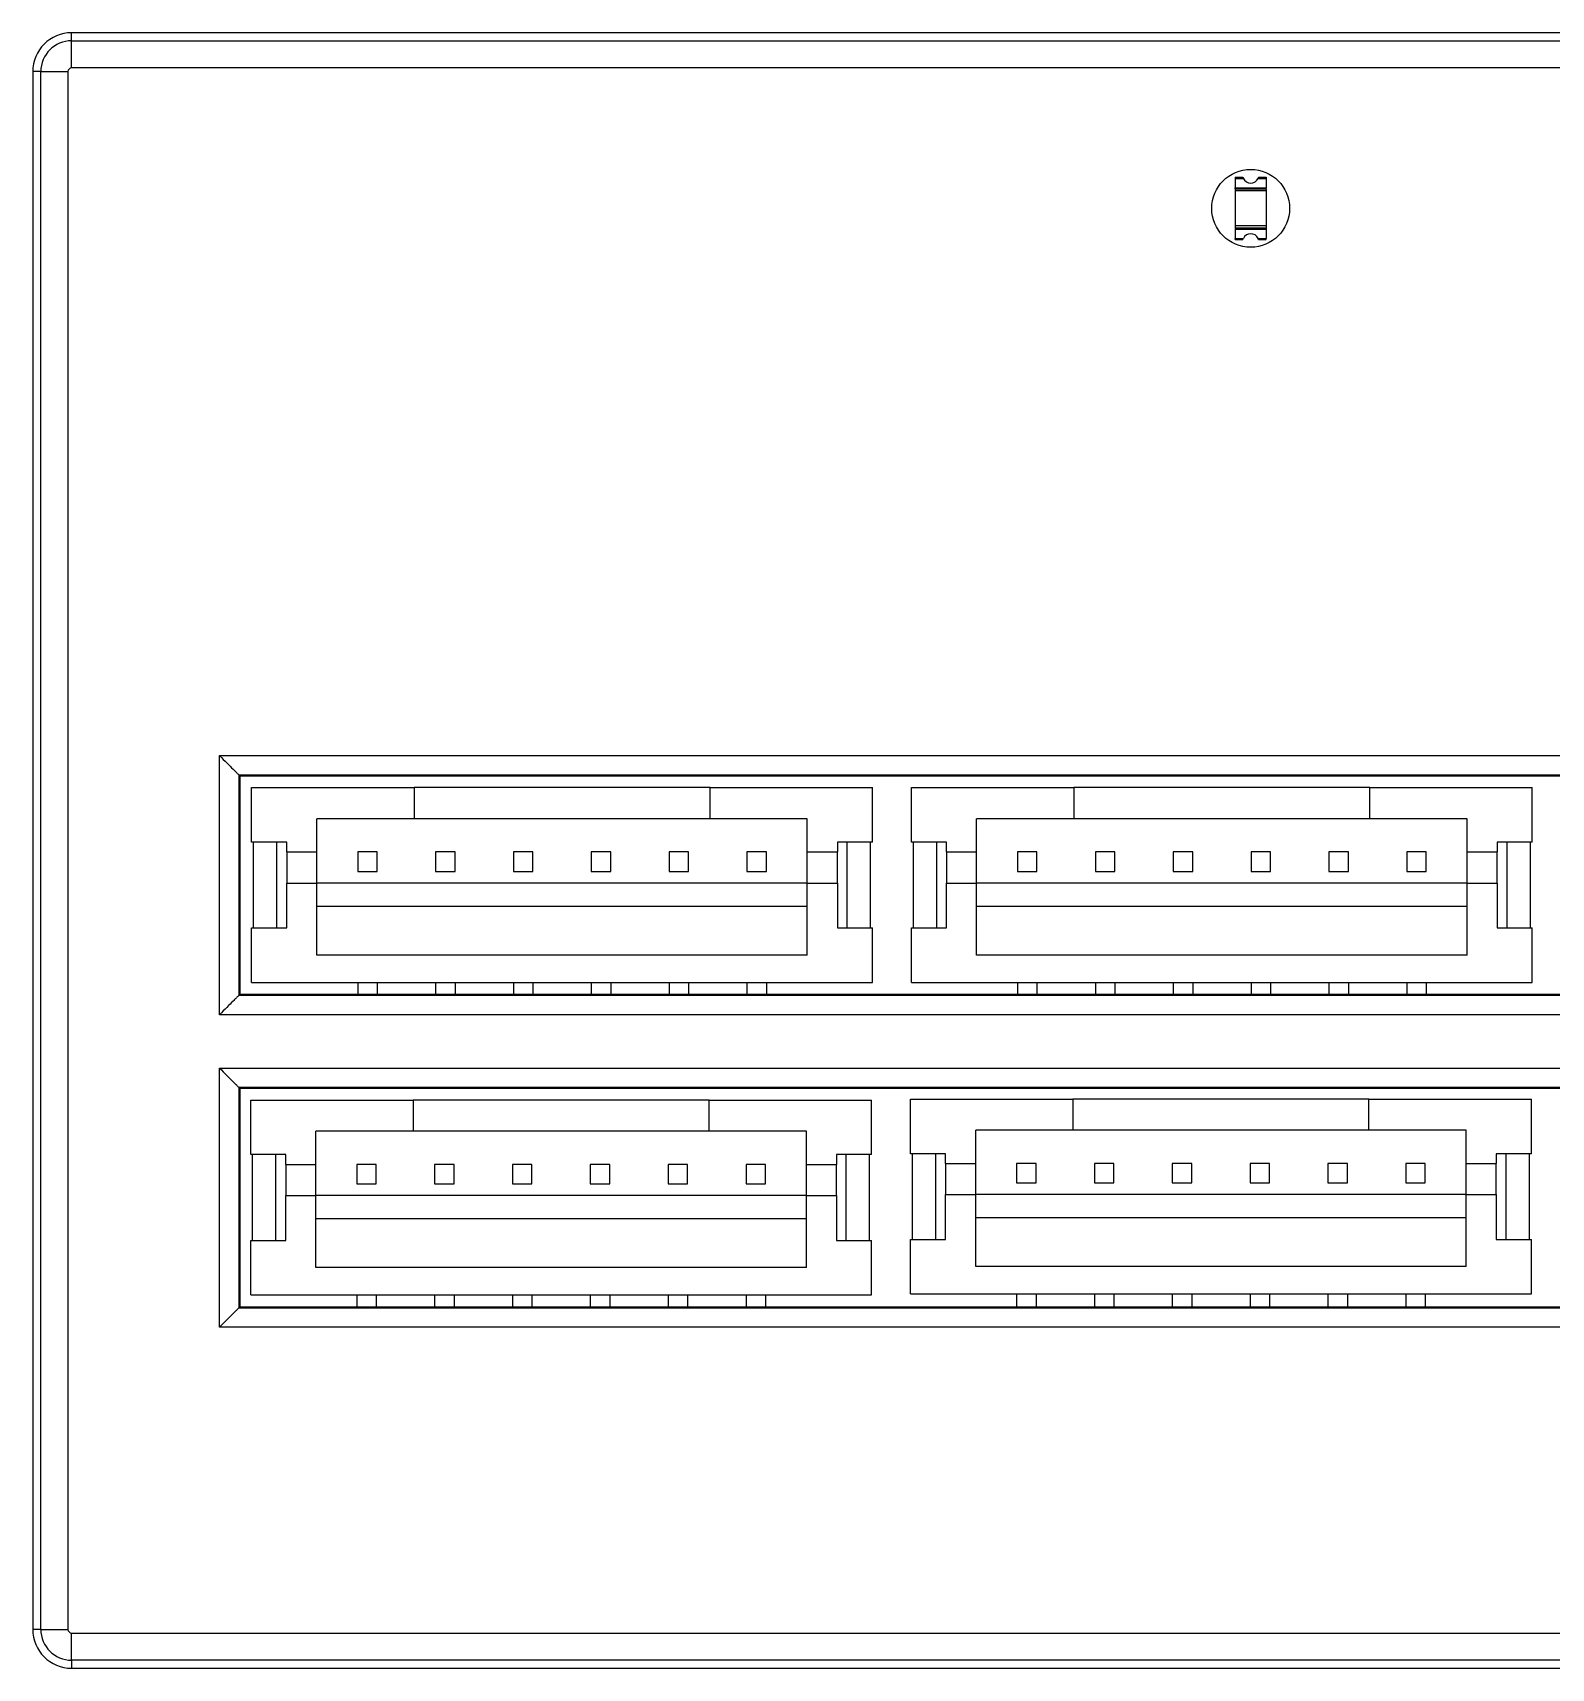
# Model space of a CAD drawing. Extents: x -47.5 to 47.5, y -21 to 21.
# Drawn here: x -47.5 to -8.49, y -21 to 21 of the extents above; entities that cross this region are included whole.
import ezdxf

# ---------------------------------------------------------------- set-up
doc = ezdxf.new("R2010")
doc.units = 0
doc.layers.add('Shape2DView', color=7, linetype='CONTINUOUS')

msp = doc.modelspace()

# ---------------------------------------------------------------- linework, layer by layer
at = {"layer": 'Shape2DView'}
for p, q in [((46.5, 21), (-46.5, 21)), ((-46.5, 20.7938), (-46.5, 21)), ((-46.5, 20.7938), (7.16071, 20.7938)), ((-47.5, 20), (-47.5, -20)), ((-47.2938, 20), (-47.5, 20)), ((-47.2938, -20), (-47.2938, 20)), ((-46.5939, 20), (-46.5939, -20)), ((7.15556, 20.0939), (-46.5, 20.0939)), ((-16.61, 17.2893), (-16.41, 17.2893)), ((-16.61, 17.2893), (-16.41, 17.2893)), ((-16.61, 17.2593), (-16.61, 17.0193)), ((-16.61, 17.2593), (-16.3987, 17.2593)), ((-16.0214, 17.2593), (-15.81, 17.2593)), ((-16.01, 17.2893), (-15.81, 17.2893)), ((-16.01, 17.2893), (-15.81, 17.2893)), ((-15.81, 17.2593), (-15.81, 17.0193)), ((-16.61, 17.0193), (-15.81, 17.0193)), ((-16.61, 16.9893), (-15.81, 16.9893)), ((-16.61, 16.9893), (-16.61, 16.9393)), ((-15.81, 16.9393), (-16.61, 16.9393)), ((-16.61, 16.9393), (-16.61, 16.0393)), ((-15.81, 16.9893), (-15.81, 16.9393)), ((-15.81, 16.9393), (-15.81, 16.0393)), ((-15.81, 16.0393), (-16.61, 16.0393)), ((-16.61, 16.0393), (-16.61, 15.9893)), ((-16.61, 15.9893), (-15.81, 15.9893)), ((-15.81, 16.0393), (-15.81, 15.9893)), ((-16.61, 15.9593), (-16.61, 15.7193)), ((-16.61, 15.9593), (-15.81, 15.9593)), ((-16.61, 15.7193), (-16.3987, 15.7193)), ((-16.61, 15.6893), (-16.41, 15.6893)), ((-16.0214, 15.7193), (-15.81, 15.7193)), ((-16.01, 15.6893), (-15.81, 15.6893)), ((-15.81, 15.9593), (-15.81, 15.7193)), ((-42.7013, 2.43676), (42.6764, 2.43676)), ((-42.7013, -4.21595), (-42.7013, 2.43676)), ((-42.175, 1.9104), (-42.2015, 1.93693)), ((-42.2015, 1.93693), (-42.2015, -3.71612)), ((42.1766, 1.93693), (-42.2015, 1.93693)), ((42.15, 1.9104), (-42.175, 1.9104)), ((-42.175, 1.9104), (-42.175, -3.68959)), ((-41.875, 0.214323), (-41.875, 1.61432)), ((-41.875, 1.61432), (-37.7, 1.61432)), ((-30.1, 1.61432), (-37.7, 1.61432)), ((-37.7, 1.61432), (-37.7, 0.814323)), ((-30.1, 1.61432), (-25.925, 1.61432)), ((-30.1, 0.814323), (-30.1, 1.61432)), ((-25.925, 0.214323), (-25.925, 1.61432)), ((-24.925, 0.214323), (-24.925, 1.61432)), ((-24.925, 1.61432), (-20.75, 1.61432)), ((-13.15, 1.61432), (-20.75, 1.61432)), ((-20.75, 1.61432), (-20.75, 0.814323)), ((-13.15, 1.61432), (-8.97504, 1.61432)), ((-13.15, 0.814323), (-13.15, 1.61432)), ((-8.97504, 0.214323), (-8.97504, 1.61432)), ((-40.2, -0.035677), (-40.2, 0.814323)), ((-37.7, 0.814323), (-40.2, 0.814323)), ((-30.1, 0.814323), (-37.7, 0.814323)), ((-27.6, 0.814323), (-30.1, 0.814323)), ((-27.6, -0.035677), (-27.6, 0.814323)), ((-23.25, -0.035677), (-23.25, 0.814323)), ((-20.75, 0.814323), (-23.25, 0.814323)), ((-13.15, 0.814323), (-20.75, 0.814323)), ((-10.65, 0.814323), (-13.15, 0.814323)), ((-10.65, -0.035677), (-10.65, 0.814323)), ((-40.975, 0.214323), (-41.875, 0.214323)), ((-41.825, -1.98568), (-41.825, 0.214323)), ((-41.225, -1.98568), (-41.225, 0.214323)), ((-40.975, -0.035677), (-40.975, 0.214323)), ((-26.825, 0.214323), (-26.825, -0.035677)), ((-25.925, 0.214323), (-26.825, 0.214323)), ((-26.575, -1.98568), (-26.575, 0.214323)), ((-25.975, -1.98568), (-25.975, 0.214323)), ((-24.025, 0.214323), (-24.925, 0.214323)), ((-24.875, -1.98568), (-24.875, 0.214323)), ((-24.275, -1.98568), (-24.275, 0.214323)), ((-24.025, -0.035677), (-24.025, 0.214323)), ((-9.87504, 0.214323), (-9.87504, -0.035677)), ((-8.97504, 0.214323), (-9.87504, 0.214323)), ((-9.62504, -1.98568), (-9.62504, 0.214323)), ((-9.02504, -1.98568), (-9.02504, 0.214323)), ((-40.975, -0.035677), (-40.975, -0.835677)), ((-40.975, -0.035677), (-40.2, -0.035677)), ((-40.2, -0.835677), (-40.2, -0.035677)), ((-39.15, -0.035677), (-39.15, -0.535677)), ((-38.65, -0.035677), (-39.15, -0.035677)), ((-38.65, -0.535677), (-38.65, -0.035677)), ((-36.65, -0.035677), (-37.15, -0.035677)), ((-37.15, -0.035677), (-37.15, -0.535677)), ((-36.65, -0.535677), (-36.65, -0.035677)), ((-34.65, -0.035677), (-35.15, -0.035677)), ((-35.15, -0.035677), (-35.15, -0.535677)), ((-34.65, -0.535677), (-34.65, -0.035677)), ((-33.15, -0.035677), (-33.15, -0.535677)), ((-32.65, -0.035677), (-33.15, -0.035677)), ((-32.65, -0.535677), (-32.65, -0.035677)), ((-30.65, -0.035677), (-31.15, -0.035677)), ((-31.15, -0.035677), (-31.15, -0.535677)), ((-30.65, -0.535677), (-30.65, -0.035677)), ((-28.65, -0.035677), (-29.15, -0.035677)), ((-29.15, -0.035677), (-29.15, -0.535677)), ((-28.65, -0.535677), (-28.65, -0.035677)), ((-27.6, -0.835677), (-27.6, -0.035677)), ((-27.6, -0.035677), (-26.825, -0.035677)), ((-26.825, -0.835677), (-26.825, -0.035677)), ((-24.025, -0.035677), (-24.025, -0.835677)), ((-24.025, -0.035677), (-23.25, -0.035677)), ((-23.25, -0.835677), (-23.25, -0.035677)), ((-22.2, -0.035677), (-22.2, -0.535677)), ((-21.7, -0.035677), (-22.2, -0.035677)), ((-21.7, -0.535677), (-21.7, -0.035677)), ((-19.7, -0.035677), (-20.2, -0.035677)), ((-20.2, -0.035677), (-20.2, -0.535677)), ((-19.7, -0.535677), (-19.7, -0.035677)), ((-17.7, -0.035677), (-18.2, -0.035677)), ((-18.2, -0.035677), (-18.2, -0.535677)), ((-17.7, -0.535677), (-17.7, -0.035677)), ((-16.2, -0.035677), (-16.2, -0.535677)), ((-15.7, -0.035677), (-16.2, -0.035677)), ((-15.7, -0.535677), (-15.7, -0.035677)), ((-13.7, -0.035677), (-14.2, -0.035677)), ((-14.2, -0.035677), (-14.2, -0.535677)), ((-13.7, -0.535677), (-13.7, -0.035677)), ((-11.7, -0.035677), (-12.2, -0.035677)), ((-12.2, -0.035677), (-12.2, -0.535677)), ((-11.7, -0.535677), (-11.7, -0.035677)), ((-10.65, -0.835677), (-10.65, -0.035677)), ((-10.65, -0.035677), (-9.87504, -0.035677)), ((-9.87504, -0.835677), (-9.87504, -0.035677)), ((-40.975, -0.835677), (-40.2, -0.835677)), ((-40.975, -1.98568), (-40.975, -0.835677)), ((-40.2, -2.68568), (-40.2, -0.835677)), ((-27.6, -0.835677), (-40.2, -0.835677)), ((-39.15, -0.535677), (-38.65, -0.535677)), ((-37.15, -0.535677), (-36.65, -0.535677)), ((-35.15, -0.535677), (-34.65, -0.535677)), ((-33.15, -0.535677), (-32.65, -0.535677)), ((-31.15, -0.535677), (-30.65, -0.535677)), ((-29.15, -0.535677), (-28.65, -0.535677)), ((-27.6, -0.835677), (-26.825, -0.835677)), ((-27.6, -2.68568), (-27.6, -0.835677)), ((-26.825, -0.835677), (-26.825, -1.98568)), ((-24.025, -0.835677), (-23.25, -0.835677)), ((-24.025, -1.98568), (-24.025, -0.835677)), ((-23.25, -2.68568), (-23.25, -0.835677)), ((-10.65, -0.835677), (-23.25, -0.835677)), ((-22.2, -0.535677), (-21.7, -0.535677)), ((-20.2, -0.535677), (-19.7, -0.535677)), ((-18.2, -0.535677), (-17.7, -0.535677)), ((-16.2, -0.535677), (-15.7, -0.535677)), ((-14.2, -0.535677), (-13.7, -0.535677)), ((-12.2, -0.535677), (-11.7, -0.535677)), ((-10.65, -0.835677), (-9.87504, -0.835677)), ((-10.65, -2.68568), (-10.65, -0.835677)), ((-9.87504, -0.835677), (-9.87504, -1.98568)), ((-27.6, -1.43568), (-40.2, -1.43568)), ((-10.65, -1.43568), (-23.25, -1.43568)), ((-41.875, -3.38568), (-41.875, -1.98568)), ((-41.875, -1.98568), (-40.975, -1.98568)), ((-26.825, -1.98568), (-25.925, -1.98568)), ((-25.925, -3.38568), (-25.925, -1.98568)), ((-24.925, -3.38568), (-24.925, -1.98568)), ((-24.925, -1.98568), (-24.025, -1.98568)), ((-9.87504, -1.98568), (-8.97504, -1.98568)), ((-8.97504, -3.38568), (-8.97504, -1.98568)), ((-27.6, -2.68568), (-40.2, -2.68568)), ((-10.65, -2.68568), (-23.25, -2.68568)), ((-42.175, -3.6896), (-42.2015, -3.71612)), ((-42.2015, -3.71612), (42.1766, -3.71612)), ((-42.175, -3.6896), (42.15, -3.6896)), ((-41.875, -3.38568), (-25.925, -3.38568)), ((-39.15, -3.38568), (-39.15, -3.6896)), ((-38.65, -3.38568), (-38.65, -3.6896)), ((-37.15, -3.38568), (-37.15, -3.6896)), ((-36.65, -3.38568), (-36.65, -3.6896)), ((-35.15, -3.38568), (-35.15, -3.6896)), ((-34.65, -3.38568), (-34.65, -3.6896)), ((-33.15, -3.38568), (-33.15, -3.6896)), ((-32.65, -3.38568), (-32.65, -3.6896)), ((-31.15, -3.38568), (-31.15, -3.6896)), ((-30.65, -3.38568), (-30.65, -3.6896)), ((-29.15, -3.38568), (-29.15, -3.6896)), ((-28.65, -3.38568), (-28.65, -3.6896)), ((-24.925, -3.38568), (-8.97504, -3.38568)), ((-22.2, -3.38568), (-22.2, -3.6896)), ((-21.7, -3.38568), (-21.7, -3.6896)), ((-20.2, -3.38568), (-20.2, -3.6896)), ((-19.7, -3.38568), (-19.7, -3.6896)), ((-18.2, -3.38568), (-18.2, -3.6896)), ((-17.7, -3.38568), (-17.7, -3.6896)), ((-16.2, -3.38568), (-16.2, -3.6896)), ((-15.7, -3.38568), (-15.7, -3.6896)), ((-14.2, -3.38568), (-14.2, -3.6896)), ((-13.7, -3.38568), (-13.7, -3.6896)), ((-12.2, -3.38568), (-12.2, -3.6896)), ((-11.7, -3.38568), (-11.7, -3.6896)), ((42.6764, -4.21595), (-42.7013, -4.21595)), ((-42.7013, -5.58824), (42.6764, -5.58824)), ((-42.7013, -12.241), (-42.7013, -5.58824)), ((-42.175, -6.11459), (-42.2015, -6.08807)), ((-42.2015, -6.08807), (-42.2015, -11.7411)), ((42.1766, -6.08807), (-42.2015, -6.08807)), ((42.15, -6.11459), (-42.175, -6.11459)), ((-42.175, -6.11459), (-42.175, -11.7146)), ((-41.9, -7.81068), (-41.9, -6.41068)), ((-41.9, -6.41068), (-37.725, -6.41068)), ((-30.125, -6.41068), (-37.725, -6.41068)), ((-37.725, -6.41068), (-37.725, -7.21068)), ((-30.125, -6.41068), (-25.95, -6.41068)), ((-30.125, -7.21068), (-30.125, -6.41068)), ((-25.95, -7.81068), (-25.95, -6.41068)), ((-24.95, -7.78568), (-24.95, -6.38568)), ((-24.95, -6.38568), (-20.775, -6.38568)), ((-13.175, -6.38568), (-20.775, -6.38568)), ((-20.775, -6.38568), (-20.775, -7.18568)), ((-13.175, -6.38568), (-9.00004, -6.38568)), ((-13.175, -7.18568), (-13.175, -6.38568)), ((-9.00004, -7.78568), (-9.00004, -6.38568)), ((-40.225, -8.06068), (-40.225, -7.21068)), ((-37.725, -7.21068), (-40.225, -7.21068)), ((-30.125, -7.21068), (-37.725, -7.21068)), ((-27.625, -7.21068), (-30.125, -7.21068)), ((-27.625, -8.06068), (-27.625, -7.21068)), ((-23.275, -8.03568), (-23.275, -7.18568)), ((-20.775, -7.18568), (-23.275, -7.18568)), ((-13.175, -7.18568), (-20.775, -7.18568)), ((-10.675, -7.18568), (-13.175, -7.18568)), ((-10.675, -8.03568), (-10.675, -7.18568)), ((-41, -7.81068), (-41.9, -7.81068)), ((-41.85, -10.0107), (-41.85, -7.81068)), ((-41.25, -10.0107), (-41.25, -7.81068)), ((-41, -8.06068), (-41, -7.81068)), ((-26.85, -7.81068), (-26.85, -8.06068)), ((-25.95, -7.81068), (-26.85, -7.81068)), ((-26.6, -10.0107), (-26.6, -7.81068)), ((-26, -10.0107), (-26, -7.81068)), ((-24.05, -7.78568), (-24.95, -7.78568)), ((-24.9, -9.98568), (-24.9, -7.78568)), ((-24.3, -9.98568), (-24.3, -7.78568)), ((-24.05, -8.03568), (-24.05, -7.78568)), ((-9.90004, -7.78568), (-9.90004, -8.03568)), ((-9.00004, -7.78568), (-9.90004, -7.78568)), ((-9.65004, -9.98568), (-9.65004, -7.78568)), ((-9.05004, -9.98568), (-9.05004, -7.78568)), ((-41, -8.06068), (-41, -8.86068)), ((-41, -8.06068), (-40.225, -8.06068)), ((-40.225, -8.86068), (-40.225, -8.06068)), ((-39.175, -8.06068), (-39.175, -8.56068)), ((-38.675, -8.06068), (-39.175, -8.06068)), ((-38.675, -8.56068), (-38.675, -8.06068)), ((-36.675, -8.06068), (-37.175, -8.06068)), ((-37.175, -8.06068), (-37.175, -8.56068)), ((-36.675, -8.56068), (-36.675, -8.06068)), ((-34.675, -8.06068), (-35.175, -8.06068)), ((-35.175, -8.06068), (-35.175, -8.56068)), ((-34.675, -8.56068), (-34.675, -8.06068)), ((-33.175, -8.06068), (-33.175, -8.56068)), ((-32.675, -8.06068), (-33.175, -8.06068)), ((-32.675, -8.56068), (-32.675, -8.06068)), ((-30.675, -8.06068), (-31.175, -8.06068)), ((-31.175, -8.06068), (-31.175, -8.56068)), ((-30.675, -8.56068), (-30.675, -8.06068)), ((-28.675, -8.06068), (-29.175, -8.06068)), ((-29.175, -8.06068), (-29.175, -8.56068)), ((-28.675, -8.56068), (-28.675, -8.06068)), ((-27.625, -8.86068), (-27.625, -8.06068)), ((-27.625, -8.06068), (-26.85, -8.06068)), ((-26.85, -8.86068), (-26.85, -8.06068)), ((-24.05, -8.03568), (-24.05, -8.83568)), ((-24.05, -8.03568), (-23.275, -8.03568)), ((-23.275, -8.83568), (-23.275, -8.03568)), ((-22.225, -8.03568), (-22.225, -8.53568)), ((-21.725, -8.03568), (-22.225, -8.03568)), ((-21.725, -8.53568), (-21.725, -8.03568)), ((-19.725, -8.03568), (-20.225, -8.03568)), ((-20.225, -8.03568), (-20.225, -8.53568)), ((-19.725, -8.53568), (-19.725, -8.03568)), ((-17.725, -8.03568), (-18.225, -8.03568)), ((-18.225, -8.03568), (-18.225, -8.53568)), ((-17.725, -8.53568), (-17.725, -8.03568)), ((-16.225, -8.03568), (-16.225, -8.53568)), ((-15.725, -8.03568), (-16.225, -8.03568)), ((-15.725, -8.53568), (-15.725, -8.03568)), ((-13.725, -8.03568), (-14.225, -8.03568)), ((-14.225, -8.03568), (-14.225, -8.53568)), ((-13.725, -8.53568), (-13.725, -8.03568)), ((-11.725, -8.03568), (-12.225, -8.03568)), ((-12.225, -8.03568), (-12.225, -8.53568)), ((-11.725, -8.53568), (-11.725, -8.03568)), ((-10.675, -8.83568), (-10.675, -8.03568)), ((-10.675, -8.03568), (-9.90004, -8.03568)), ((-9.90004, -8.83568), (-9.90004, -8.03568)), ((-39.175, -8.56068), (-38.675, -8.56068)), ((-37.175, -8.56068), (-36.675, -8.56068)), ((-35.175, -8.56068), (-34.675, -8.56068)), ((-33.175, -8.56068), (-32.675, -8.56068)), ((-31.175, -8.56068), (-30.675, -8.56068)), ((-29.175, -8.56068), (-28.675, -8.56068)), ((-22.225, -8.53568), (-21.725, -8.53568)), ((-20.225, -8.53568), (-19.725, -8.53568)), ((-18.225, -8.53568), (-17.725, -8.53568)), ((-16.225, -8.53568), (-15.725, -8.53568)), ((-14.225, -8.53568), (-13.725, -8.53568)), ((-12.225, -8.53568), (-11.725, -8.53568)), ((-41, -8.86068), (-40.225, -8.86068)), ((-41, -10.0107), (-41, -8.86068)), ((-40.225, -10.7107), (-40.225, -8.86068)), ((-27.625, -8.86068), (-40.225, -8.86068)), ((-27.625, -8.86068), (-26.85, -8.86068)), ((-27.625, -10.7107), (-27.625, -8.86068)), ((-26.85, -8.86068), (-26.85, -10.0107)), ((-24.05, -8.83568), (-23.275, -8.83568)), ((-24.05, -9.98568), (-24.05, -8.83568)), ((-23.275, -10.6857), (-23.275, -8.83568)), ((-10.675, -8.83568), (-23.275, -8.83568)), ((-10.675, -8.83568), (-9.90004, -8.83568)), ((-10.675, -10.6857), (-10.675, -8.83568)), ((-9.90004, -8.83568), (-9.90004, -9.98568)), ((-27.625, -9.46068), (-40.225, -9.46068)), ((-10.675, -9.43568), (-23.275, -9.43568)), ((-41.9, -11.4107), (-41.9, -10.0107)), ((-41.9, -10.0107), (-41, -10.0107)), ((-26.85, -10.0107), (-25.95, -10.0107)), ((-25.95, -11.4107), (-25.95, -10.0107)), ((-24.95, -11.3857), (-24.95, -9.98568)), ((-24.95, -9.98568), (-24.05, -9.98568)), ((-9.90004, -9.98568), (-9.00004, -9.98568)), ((-9.00004, -11.3857), (-9.00004, -9.98568)), ((-27.625, -10.7107), (-40.225, -10.7107)), ((-10.675, -10.6857), (-23.275, -10.6857)), ((-42.175, -11.7146), (-42.2015, -11.7411)), ((-42.2015, -11.7411), (42.1766, -11.7411)), ((-42.175, -11.7146), (42.15, -11.7146)), ((-41.9, -11.4107), (-25.95, -11.4107)), ((-39.175, -11.4107), (-39.175, -11.7146)), ((-38.675, -11.4107), (-38.675, -11.7146)), ((-37.175, -11.4107), (-37.175, -11.7146)), ((-36.675, -11.4107), (-36.675, -11.7146)), ((-35.175, -11.4107), (-35.175, -11.7146)), ((-34.675, -11.4107), (-34.675, -11.7146)), ((-33.175, -11.4107), (-33.175, -11.7146)), ((-32.675, -11.4107), (-32.675, -11.7146)), ((-31.175, -11.4107), (-31.175, -11.7146)), ((-30.675, -11.4107), (-30.675, -11.7146)), ((-29.175, -11.4107), (-29.175, -11.7146)), ((-28.675, -11.4107), (-28.675, -11.7146)), ((-24.95, -11.3857), (-9.00004, -11.3857)), ((-22.225, -11.3857), (-22.225, -11.7146)), ((-21.725, -11.3857), (-21.725, -11.7146)), ((-20.225, -11.3857), (-20.225, -11.7146)), ((-19.725, -11.3857), (-19.725, -11.7146)), ((-18.225, -11.3857), (-18.225, -11.7146)), ((-17.725, -11.3857), (-17.725, -11.7146)), ((-16.225, -11.3857), (-16.225, -11.7146)), ((-15.725, -11.3857), (-15.725, -11.7146)), ((-14.225, -11.3857), (-14.225, -11.7146)), ((-13.725, -11.3857), (-13.725, -11.7146)), ((-12.225, -11.3857), (-12.225, -11.7146)), ((-11.725, -11.3857), (-11.725, -11.7146)), ((42.6764, -12.241), (-42.7013, -12.241)), ((-47.2938, -20), (-47.5, -20)), ((-46.5, -20.0939), (46.5, -20.0939)), ((-46.5, -20.7938), (-46.5, -21)), ((46.5, -20.7938), (-46.5, -20.7938)), ((-46.5, -21), (46.5, -21))]:
    msp.add_line(p, q, dxfattribs=at)
msp.add_circle((-16.21, 16.4893), 1, dxfattribs=at)
for centre, radius, start, end in [((-46.5, 20), 1, 90, 180), ((-46.5, 20), 0.793817, 90, 180), ((-46.5, 20), 0.093924, 90, 180), ((-16.21, 17.3477), 0.208333, -154.913, -90), ((-16.21, 17.3477), 0.208333, -90, -25.0874), ((-16.21, 15.631), 0.208333, 25.0874, 154.913), ((-46.5, -20), 1, 180, -90), ((-46.5, -20), 0.793817, 180, -90), ((-46.5, -20), 0.093924, 180, -90)]:
    msp.add_arc(centre, radius, start, end, dxfattribs=at)
for points, knots in [([(-46.5, 20.0939), (-46.5, 20.2756), (-46.5, 20.4546), (-46.5, 20.5846), (-46.5, 20.602), (-46.5, 20.6194), (-46.5, 20.6368), (-46.5, 20.6686), (-46.5, 20.6966), (-46.5, 20.7208), (-46.5, 20.731), (-46.5, 20.7412), (-46.5, 20.7514), (-46.5, 20.7589), (-46.5, 20.7664), (-46.5, 20.774), (-46.5, 20.7787), (-46.5, 20.7834), (-46.5, 20.7882), (-46.5, 20.79), (-46.5, 20.7919), (-46.5, 20.7938)], [0, 0, 0, 0, 0.776672, 0.776672, 0.776672, 0.887625, 0.887625, 0.887625, 1.10953, 1.10953, 1.10953, 1.22048, 1.22048, 1.22048, 1.33144, 1.33144, 1.33144, 1.44239, 1.44239, 1.44239, 1.55334, 1.55334, 1.55334, 1.55334]), ([(-47.2938, 20), (-47.2919, 20), (-47.29, 20), (-47.2882, 20), (-47.2834, 20), (-47.2787, 20), (-47.274, 20), (-47.2664, 20), (-47.2589, 20), (-47.2514, 20), (-47.2324, 20), (-47.2094, 20), (-47.1824, 20), (-47.1533, 20), (-47.1207, 20), (-47.0846, 20), (-46.9546, 20), (-46.7756, 20), (-46.5939, 20)], [4.72984, 4.72984, 4.72984, 4.72984, 4.8408, 4.8408, 4.8408, 4.95175, 4.95175, 4.95175, 5.0627, 5.0627, 5.0627, 5.28461, 5.28461, 5.28461, 5.50651, 5.50651, 5.50651, 6.28319, 6.28319, 6.28319, 6.28319]), ([(-42.7013, 2.43676), (-42.5723, 2.30776), (-42.4451, 2.18057), (-42.3524, 2.08787), (-42.34, 2.07543), (-42.3276, 2.06299), (-42.3151, 2.05055), (-42.2924, 2.02786), (-42.2724, 2.00781), (-42.255, 1.99041), (-42.2476, 1.98305), (-42.2402, 1.97568), (-42.2329, 1.96832), (-42.2274, 1.96285), (-42.2219, 1.95738), (-42.2165, 1.95192), (-42.213, 1.94842), (-42.2095, 1.94492), (-42.206, 1.94141), (-42.2045, 1.93992), (-42.203, 1.93843), (-42.2015, 1.93693)], [4.71239, 4.71239, 4.71239, 4.71239, 5.4847, 5.4847, 5.4847, 5.59503, 5.59503, 5.59503, 5.81569, 5.81569, 5.81569, 5.92602, 5.92602, 5.92602, 6.03635, 6.03635, 6.03635, 6.14668, 6.14668, 6.14668, 6.25701, 6.25701, 6.25701, 6.25701]), ([(-42.2015, -3.71612), (-42.203, -3.71762), (-42.2045, -3.71911), (-42.206, -3.7206), (-42.2095, -3.72411), (-42.213, -3.72761), (-42.2165, -3.73111), (-42.2219, -3.73657), (-42.2274, -3.74204), (-42.2329, -3.74751), (-42.2466, -3.76122), (-42.2631, -3.77776), (-42.2825, -3.79713), (-42.3034, -3.81799), (-42.3267, -3.8413), (-42.3524, -3.86706), (-42.4451, -3.95976), (-42.5723, -4.08695), (-42.7013, -4.21595)], [0.0261799, 0.0261799, 0.0261799, 0.0261799, 0.13651, 0.13651, 0.13651, 0.246839, 0.246839, 0.246839, 0.357169, 0.357169, 0.357169, 0.577829, 0.577829, 0.577829, 0.798488, 0.798488, 0.798488, 1.5708, 1.5708, 1.5708, 1.5708]), ([(-42.7013, -5.58824), (-42.5723, -5.71724), (-42.4451, -5.84443), (-42.3524, -5.93713), (-42.34, -5.94957), (-42.3276, -5.96201), (-42.3151, -5.97445), (-42.2924, -5.99714), (-42.2724, -6.01719), (-42.255, -6.03459), (-42.2476, -6.04195), (-42.2402, -6.04932), (-42.2329, -6.05668), (-42.2274, -6.06215), (-42.2219, -6.06762), (-42.2165, -6.07308), (-42.213, -6.07658), (-42.2095, -6.08008), (-42.206, -6.08359), (-42.2045, -6.08508), (-42.203, -6.08657), (-42.2015, -6.08807)], [4.71239, 4.71239, 4.71239, 4.71239, 5.4847, 5.4847, 5.4847, 5.59503, 5.59503, 5.59503, 5.81569, 5.81569, 5.81569, 5.92602, 5.92602, 5.92602, 6.03635, 6.03635, 6.03635, 6.14668, 6.14668, 6.14668, 6.25701, 6.25701, 6.25701, 6.25701]), ([(-42.2015, -11.7411), (-42.203, -11.7426), (-42.2045, -11.7441), (-42.206, -11.7456), (-42.2095, -11.7491), (-42.213, -11.7526), (-42.2165, -11.7561), (-42.2219, -11.7616), (-42.2274, -11.767), (-42.2329, -11.7725), (-42.2466, -11.7862), (-42.2631, -11.8028), (-42.2825, -11.8221), (-42.3034, -11.843), (-42.3267, -11.8663), (-42.3524, -11.8921), (-42.4451, -11.9848), (-42.5723, -12.1119), (-42.7013, -12.241)], [0.0261799, 0.0261799, 0.0261799, 0.0261799, 0.13651, 0.13651, 0.13651, 0.246839, 0.246839, 0.246839, 0.357169, 0.357169, 0.357169, 0.577829, 0.577829, 0.577829, 0.798488, 0.798488, 0.798488, 1.5708, 1.5708, 1.5708, 1.5708]), ([(-47.2938, -20), (-47.2919, -20), (-47.29, -20), (-47.2882, -20), (-47.2834, -20), (-47.2787, -20), (-47.274, -20), (-47.2664, -20), (-47.2589, -20), (-47.2514, -20), (-47.2324, -20), (-47.2094, -20), (-47.1824, -20), (-47.1533, -20), (-47.1207, -20), (-47.0846, -20), (-46.9546, -20), (-46.7756, -20), (-46.5939, -20)], [4.72984, 4.72984, 4.72984, 4.72984, 4.8408, 4.8408, 4.8408, 4.95175, 4.95175, 4.95175, 5.0627, 5.0627, 5.0627, 5.28461, 5.28461, 5.28461, 5.50651, 5.50651, 5.50651, 6.28319, 6.28319, 6.28319, 6.28319]), ([(-46.5, -20.7938), (-46.5, -20.7919), (-46.5, -20.79), (-46.5, -20.7882), (-46.5, -20.7834), (-46.5, -20.7787), (-46.5, -20.774), (-46.5, -20.7664), (-46.5, -20.7589), (-46.5, -20.7514), (-46.5, -20.7324), (-46.5, -20.7094), (-46.5, -20.6824), (-46.5, -20.6533), (-46.5, -20.6207), (-46.5, -20.5846), (-46.5, -20.4546), (-46.5, -20.2756), (-46.5, -20.0939)], [4.72984, 4.72984, 4.72984, 4.72984, 4.8408, 4.8408, 4.8408, 4.95175, 4.95175, 4.95175, 5.0627, 5.0627, 5.0627, 5.28461, 5.28461, 5.28461, 5.50651, 5.50651, 5.50651, 6.28319, 6.28319, 6.28319, 6.28319])]:
    msp.add_open_spline(points, degree=3, knots=knots, dxfattribs=at)
for points in [[(-16.61, 17.2893), (-16.61, 17.2866), (-16.61, 17.2593)], [(-16.41, 17.2893), (-16.4097, 17.2856), (-16.3987, 17.2593)], [(-16.01, 17.2893), (-16.0103, 17.2856), (-16.0214, 17.2593)], [(-15.81, 17.2893), (-15.81, 17.2866), (-15.81, 17.2593)], [(-16.61, 16.9893), (-16.61, 16.992), (-16.61, 17.0193)], [(-15.81, 16.9893), (-15.81, 16.992), (-15.81, 17.0193)], [(-16.61, 15.9893), (-16.61, 15.9866), (-16.61, 15.9593)], [(-15.81, 15.9893), (-15.81, 15.9866), (-15.81, 15.9593)], [(-16.61, 15.6893), (-16.61, 15.692), (-16.61, 15.7193)], [(-16.41, 15.6893), (-16.4097, 15.6931), (-16.3987, 15.7193)], [(-16.01, 15.6893), (-16.0103, 15.6931), (-16.0214, 15.7193)], [(-15.81, 15.6893), (-15.81, 15.692), (-15.81, 15.7193)]]:
    msp.add_open_spline(points, degree=2, dxfattribs=at)

doc.saveas('drawing.dxf')
